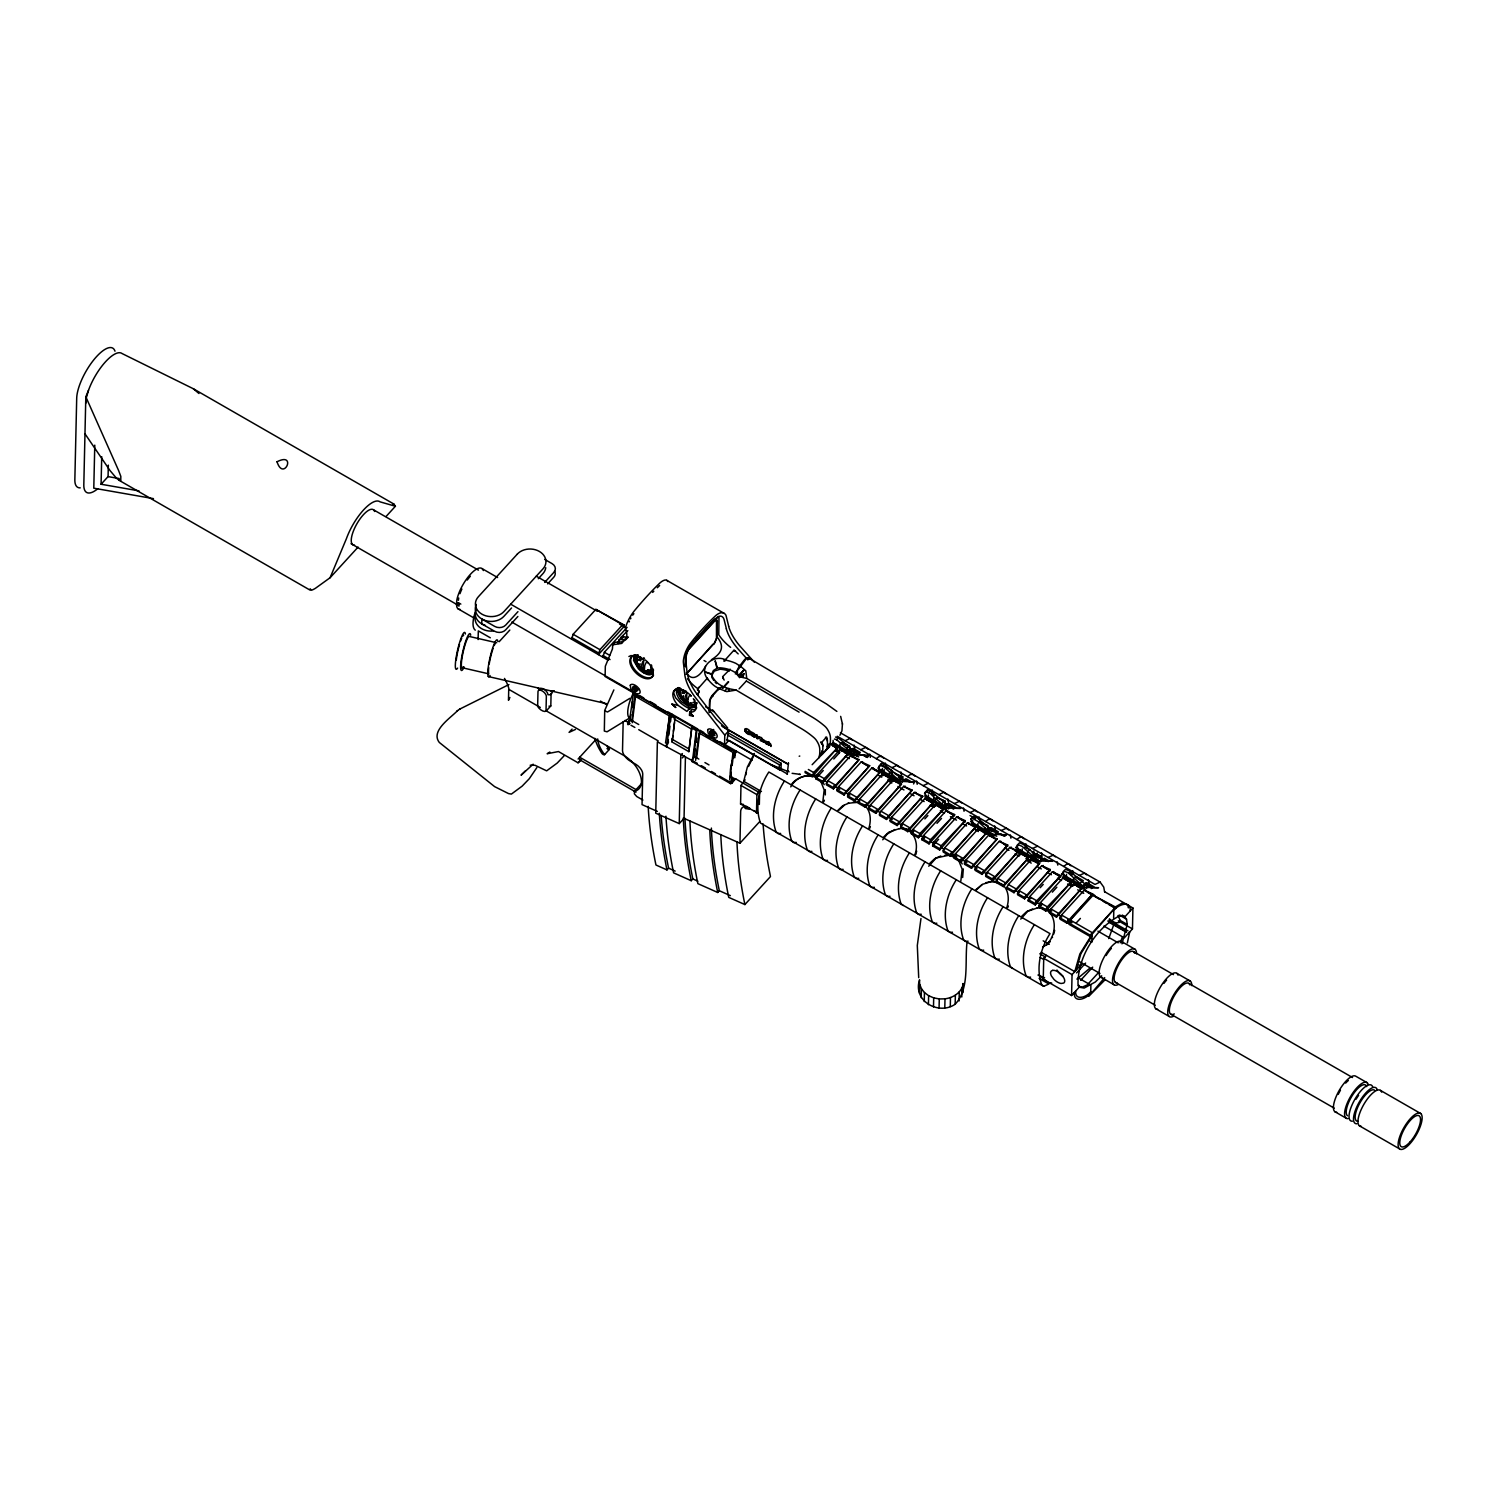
<?xml version="1.0" encoding="UTF-8"?>
<svg xmlns="http://www.w3.org/2000/svg" width="1497" height="1497" viewBox="0 0 1497 1497"><rect width="100%" height="100%" fill="white"/><g stroke="black" fill="none" stroke-linecap="round" stroke-linejoin="round"><path stroke-width="1.5" d="M680.648 692.288L678.553 690.622L680.48 692.288M680.892 696.91L680.985 697.059A11.246 5.501 45.1 0 0 687.516 703.702L687.684 703.534A11.246 5.501 45.1 0 1 681.154 696.891L680.611 696.891A10.797 5.277 45.1 0 1 679.937 693.916L680.125 693.71A9.543 4.659 45.1 0 0 682.22 696.741L681.865 697.041A9.824 4.79 45.1 0 0 687.553 702.842L687.722 702.673A9.824 4.79 45.1 0 1 682.033 696.872L682.033 696.872M653.459 669.402L651.251 667.83L651.775 666.371A6.849 3.799 47.7 0 0 651.401 664.949M696.666 707.95L694.29 709.803L689.425 708.605A14.147 4.865 37.7 0 1 680.405 702.804L675.596 697.77L673.725 692.924A14.39 7.99 44.3 0 1 680.218 688.115M386.076 516.465L395.414 506.248L393.861 504.04L193.338 388.752L122.118 353.573A33.327 11.602 -60.1 0 0 88.491 390.361L85.816 396.78L83.813 484.785A33.327 11.602 -60.1 0 0 97.754 488.771M94.779 445.152L93.787 488.19L153.461 498.632M139.015 490.885L101.085 484.242L101.721 456.66M101.085 484.242L108.065 476.607L108.327 465.118M478.104 639.556L478.31 630.892L490.324 637.797M546.012 711.206L546.349 696.479A5.146 2.601 42.4 0 0 542.232 690.922A5.146 2.601 42.4 0 0 537.984 691.67L537.648 706.397A6.194 3.125 42.4 0 0 546.012 711.206L550.802 705.948L551.102 693.336M571.629 639.2L573.126 634.279L595.862 609.391L624.024 624.923L623.987 626.607L598.407 654.601L599.904 649.679L622.64 624.792L624.024 624.923M602.861 657.164L604.358 652.243L627.112 627.355M629.376 718.148L607.052 731.808L604.32 731.06L604.713 710.401L613.864 689.911M623.164 721.779L622.509 750.745A9.918 4.996 42.4 0 0 630.424 761.225L636.019 764.424A9.057 4.566 42.4 0 1 642.737 773.912L642.045 804.619L657.351 811.411M629.208 723.912L629.283 720.544M635.645 691.464L638.564 689.069L635.645 691.464L634.522 690.379L636.431 688.283M634.503 690.809C640.155 684.129 628.085 689.668 634.391 686.131L635.907 687.815M631.378 761.225L631.902 761.73A21.22 10.704 42.4 0 1 637.123 768.26L638.601 770.936A32.504 16.392 42.4 0 1 634.447 791.389L634.391 793.897L636.749 796.535L642.887 800.053M697.228 763.302L657.37 741.838L655.742 813.17L679.245 823.612L680.798 755.311M685.158 666.221L685.439 655.05M685.607 666.801L685.851 655.742A5.052 1.759 -60.1 0 1 686 654.807M679.245 823.612L684.054 818.372L685.439 756.715M707.22 678.553C698.145 666.09 714.518 653.347 726.55 660.327A37.013 29.491 2.8 0 1 730.761 661.412L732.108 661.861A35.236 28.069 2.8 0 1 736 663.433L739.518 665.697L735.326 673.968M709.185 712.441L709.559 700.727A5.483 1.909 -60.1 0 1 712.703 694.851L718.597 688.395L715.079 686.318A35.236 28.069 2.8 0 1 712.048 683.83L711.112 682.913A37.013 29.491 2.8 0 1 708.568 680.031L707.239 678.197L707.782 679.638M709.597 712.535L709.84 701.962A5.483 1.909 -60.1 0 1 713.115 695.095L719.009 688.639L726.793 691.633L736.112 690.08L802.355 729.207A47.605 24.008 42.4 0 1 813.189 736.992L813.75 737.478A8.159 4.117 42.4 0 1 816.202 740.098L816.595 740.659A17.777 8.982 42.4 0 1 819.738 748.743A70.097 35.367 42.4 0 1 819.589 754.825L818.822 757.894M712.853 735.85L714.78 733.324L712.853 735.85L711.73 734.746L713.639 732.669L710.308 730.892L709.69 732.613L711.73 734.746M711.711 735.195L713.657 732.651M719.009 688.826L723.051 686.674L728.421 688.526L728.758 690.641L728.085 688.564L736.112 690.08M730.424 669.982A28.256 22.324 1.3 0 0 728.309 669.29L728.272 669.271A29.846 23.578 1.3 0 0 723.8 668.242L723.687 668.223A32.822 25.936 1.3 0 0 720.02 667.793L716.895 668.092L715.154 660.795L717.419 667.98L713.395 670.525L711.599 674.361L704.993 671.928L711.562 673.912L712.179 676.363A31.343 24.775 1.3 0 0 716.52 682.127A28.256 22.324 1.3 0 0 718.878 684.166L722.639 686.449L722.602 687.89L728.253 681.696M723.051 686.674L723.014 688.115L728.665 681.94M723.949 661.281L733.886 650.259M626.176 639.406L621.461 641.895L615.005 642.288L612.741 644.777L612.423 648.987L605.331 666.221L605.106 676.513L724.548 745.188L724.773 735.139L728.571 730.985L716.502 719.346L696.928 694.084M726.962 740.603L728.571 730.985M729.095 689.892L729.133 688.452M748.949 659.167A5.483 1.909 -60.1 0 0 745.824 659.298L735.757 672.771L739.612 677.692M753.833 810.607L757.819 812.89L740.566 804.057L740.978 785.457L745.094 779.825M684.054 818.372L739.948 843.223L740.659 811.692A18.058 9.113 42.4 0 1 742.699 807.313L743.391 806.902A18.058 9.113 42.4 0 1 745.038 806.359M745.469 731.659L745.543 728.721M745.936 732.276L746.03 728.627L746.909 731.958L748.631 732.856L746.966 731.902M749.323 732.501L748.687 730.948A2.002 1.01 42.4 0 1 749.866 731.621L750.24 732.295M750.315 733.436L749.005 734.11L745.88 732.239M754.6 734.353C746.797 730.761 759.204 737.085 752.261 735.121L754.525 737.048L751.382 735.233L751.475 731.996L754.619 733.792M756.49 813.227L756.921 794.626L759.653 790.491L759.335 804.432M759.016 736.973C762.665 737.516 762.216 738.021 761.094 740.828L759.073 736.917M770.843 744.159L770.974 746.498L769.608 743.71L768.129 744.87L768.26 741.651L769.963 743.41M768.953 745.338L769.327 743.71M769.009 743.354L769.084 742.119M729.095 733.362L781.191 763.302L781.078 768.186L779.581 769.832L727.149 739.705M787.216 774.323L788.489 763.002M812.197 776.7L813.676 772.527L837.815 747.396L812.197 776.7L805.105 772.639L805.143 771.329L812.216 775.39M815.734 778.739L817.212 774.567L839.948 749.679L848.425 753.496L822.807 782.8L815.734 778.739L823.256 770.506M822.807 782.8L824.286 778.646L848.425 753.496M826.381 783.53L826.363 784.84L833.436 788.919L859.053 759.615L850.577 755.779L827.841 780.667L826.381 783.53L833.473 787.609L833.436 788.919M836.131 751.326L836.299 744.346M837.01 789.649L836.973 790.959L844.065 795.019L869.682 765.716L861.205 761.898L838.451 786.786L837.01 789.649L844.083 793.709L844.065 795.019M839.723 751.045L839.892 744.065M841.314 750.745L841.351 749.436M846.872 752.785L846.965 748.126L849.66 746.329L849.51 753.29M847.62 795.749L847.601 797.059L854.675 801.12L880.292 771.816L871.815 767.998L849.08 792.886L847.62 795.749L854.712 799.828L854.675 801.12M850.408 754.825L850.502 750.165L853.196 748.35L860.288 752.43L857.594 754.245L850.502 750.165M851.943 756.846L851.961 755.536M854.038 752.205L853.964 756.135L832.706 743.915M858.249 801.849L858.211 803.159L865.303 807.239L890.921 777.935L882.444 774.099L859.708 798.986L858.249 801.849L865.322 805.929L865.303 807.239M862.59 761.636L862.571 762.946L867.867 765.996M868.878 807.968L868.84 809.278L875.913 813.339L901.531 784.035L893.073 780.218L870.318 805.105L868.878 807.968L875.951 812.029L875.913 813.339M873.219 767.755L873.181 769.065L878.496 772.115M879.488 814.069L879.469 815.378L886.542 819.439L912.16 790.135L903.683 786.318L880.947 811.206L879.488 814.069L886.58 818.129L886.542 819.439M882.22 775.465L882.369 768.485M883.81 775.165L883.829 773.855M884.053 773.425L884.147 769.514M889.349 777.205L889.461 772.564M890.116 820.169L890.079 821.479L897.171 825.558L922.788 796.254L914.311 792.418L891.557 817.306L890.116 820.169L897.19 824.248L897.171 825.558M891.931 780.049L892.156 770.749L885.064 766.67M892.83 781.565L892.942 776.924M894.42 781.266L894.457 779.956M899.978 783.305L900.071 778.665L902.766 776.849L902.672 781.509M900.726 826.288L900.707 827.579L907.781 831.658L933.398 802.355L924.921 798.537L902.186 823.425L900.726 826.288L907.818 830.348L907.781 831.658M905.049 787.385L905.086 786.075M911.317 833.698L912.814 829.525L935.55 804.638L944.027 808.455L918.41 837.759L911.317 833.698L914.33 830.405M915.677 793.485L915.696 792.175M918.41 837.759L919.888 833.586L944.027 808.455M921.946 839.798L923.424 835.625L946.179 810.738L954.637 814.574L929.038 843.878L921.946 839.798L924.959 836.505M919.551 993.353L919.57 979.805C912.515 1000.782 938.488 1015.696 955.161 1004.244C969.607 988.881 964.779 962.964 966.95 942.942M921.216 997.694L921.422 988.675L919.757 984.334M926.325 798.275L926.287 799.585L933.38 803.664M928.308 798.874L928.402 794.944M924.248 1001.568L924.454 992.548L921.422 988.675M929.038 843.878L930.516 839.705L954.637 814.574M928.421 1004.712L928.627 995.692L924.454 992.548M932.575 845.899L934.053 841.744L956.789 816.857L965.266 820.674L939.648 849.978L932.575 845.899L938.582 839.312M933.623 801.924L933.716 798.013M935.326 805.985L935.475 799.024M936.916 805.704L936.935 804.394M933.492 1006.882L933.698 997.863L928.627 995.692M939.648 849.978L941.126 845.805L965.266 820.674M942.399 810.064L942.511 805.423M939.068 1007.968L939.274 998.948L933.698 997.863M943.222 850.708L943.185 852.018L950.277 856.078L975.894 826.774L967.418 822.957L944.663 847.845L943.222 850.708L950.296 854.768L950.277 856.078M945.094 808.249L945.262 801.269L936.841 797.527L945.262 801.269M945.992 809.783L946.104 805.124L948.799 803.309L955.872 807.388L953.177 809.203M947.526 811.804L947.564 810.495M944.794 1007.855L945 998.836C953.308 997.807 961.897 992.361 963.282 983.566M950.277 1006.583L950.483 997.582M953.851 856.808L953.814 858.118L960.887 862.197L986.504 832.893L978.046 829.057L955.292 853.945L953.851 856.808L960.924 860.887L960.887 862.197M958.155 817.905L958.192 816.595M955.161 1004.244L955.367 995.224M959.072 1000.969L959.278 991.95M964.461 862.927L964.442 864.218L971.516 868.297L997.133 838.994L988.656 835.176L965.921 860.064L964.461 862.927L971.553 866.988L971.516 868.297M961.785 997.002L961.972 987.983M963.001 983.548L963.076 992.586M968.784 824.024L968.802 822.714M972.657 820.393L972.563 824.323L993.802 836.524M975.09 869.027L975.052 870.337L982.144 874.398L1007.762 845.094L999.285 841.277L976.531 866.164L975.09 869.027L982.163 873.088L982.144 874.398M977.803 830.423L977.971 823.444M979.394 830.124L979.431 828.814M984.951 832.164L985.045 827.523M985.7 875.127L985.681 876.437L992.754 880.517L1018.372 851.213L1009.895 847.377L987.159 872.264L985.7 875.127L992.792 879.207L992.754 880.517M987.59 832.669L987.739 825.708L979.319 821.965L987.739 825.708M988.488 834.203L988.581 829.544L991.276 827.747L998.368 831.808L995.673 833.623M990.022 836.224L990.06 834.914M996.328 881.246L996.291 882.538L1003.383 886.617L1029 857.313L1020.524 853.496L997.788 878.383L996.328 881.246L1003.402 885.307L1003.383 886.617M1000.651 842.343L1000.67 841.033M1006.957 887.347L1006.92 888.657L1013.993 892.717L1039.61 863.413L1031.152 859.596L1008.398 884.484L1006.957 887.347L1014.03 891.407L1013.993 892.717M1011.261 848.443L1011.298 847.134M1017.567 893.447L1017.548 894.757L1024.622 898.836L1050.239 869.532L1041.762 865.696L1019.027 890.584L1017.567 893.447L1024.659 897.526L1024.622 898.836M1020.299 854.843L1020.393 850.202M1021.89 854.544L1021.908 853.234M1022.133 852.822L1022.226 848.893M1027.429 856.583L1027.541 851.943M1028.158 900.857L1029.637 896.703L1052.391 871.815L1060.868 875.633L1035.25 904.937L1028.158 900.857L1031.171 897.564M1030.909 860.943L1031.021 856.303M1032.537 859.353L1032.5 860.663L1025.894 858.623M1033.697 854.937L1033.791 851.007M1035.25 904.937L1036.729 900.764L1060.868 875.633M1038.787 906.976L1040.265 902.803L1063.02 877.916L1071.478 881.733L1045.86 911.037L1038.787 906.976L1041.8 903.683M1040.752 860.887L1040.845 856.228L1032.443 852.485L1040.845 856.228M1043.166 865.453L1043.128 866.763L1050.202 870.824M1046.44 955.348L1043.727 958.323L1043.259 979.244L1071.571 995.524L1079.73 986.617L1077.971 985.587M1045.86 911.037L1047.339 906.864L1071.478 881.733M1049.434 911.767L1049.416 913.076L1056.489 917.156L1082.106 887.852L1073.63 884.016L1050.894 908.904L1049.434 911.767L1056.526 915.846L1056.489 917.156M1053.776 871.553L1053.757 872.863L1060.83 876.943M1060.063 917.886L1060.026 919.177L1067.118 923.256L1092.735 893.952L1084.258 890.135L1061.504 915.023L1060.063 917.886L1067.136 921.946L1067.118 923.256M1064.404 877.672L1064.367 878.982L1071.459 883.043M1066.388 878.252L1066.482 874.342M1068.914 922.975L1068.877 924.267L1090.115 936.486L1115.733 907.182L1093.109 895.225L1070.355 920.112L1068.914 922.975L1090.153 935.176L1090.115 936.486M1069.868 883.342L1069.962 878.702M1073.405 885.382L1073.555 878.402M1071.571 995.524L1072.058 974.603L1080.216 965.677L1078.439 964.667M1074.996 885.083L1075.033 883.773M1084.071 889.162L1084.184 884.502L1086.878 882.706L1093.951 886.767L1091.257 888.582M1085.624 891.183L1085.643 889.873M1094.494 894.963L1094.475 896.273L1099.771 899.323M1113.618 918.428L1113.787 910.588C1117.585 904.806 1131.171 899.603 1130.216 910.981M1103.85 926.082L1124.303 937.852L1132.462 928.926L1132.93 908.005L1104.599 891.707M678.759 689.705L680.611 690.697M680.63 690.379L679.114 690.229L679.75 689.125M739.481 666.333L739.518 665.51C741.539 664.949 746.404 654.507 748.537 658.923L747.733 659.84M739.874 666.857L739.93 665.753L745.805 670.824L746.76 678.44L813.002 717.568A47.605 24.008 42.4 0 1 823.818 725.353L824.398 725.839A8.159 4.117 42.4 0 1 826.849 728.44L827.242 729.002A17.777 8.982 42.4 0 1 830.386 737.085A70.097 35.367 42.4 0 1 830.217 743.167L829.469 746.236L821.89 754.544L822.471 752.617A70.097 35.367 42.4 0 0 822.751 745.431A17.777 8.982 42.4 0 0 822.003 742.025L826.625 736.973A17.777 8.982 42.4 0 1 827.373 740.379A70.097 35.367 42.4 0 1 827.055 747.602L826.419 749.585M825.315 789.593L825.315 794.926M963.301 868.915L962.665 877.523M692.101 709.522L689.761 712.085L693.223 716.315L689.406 715.323L689.761 712.085A14.409 7.972 44.2 0 0 693.336 698.706M683.362 695.637L683.306 697.134M687.516 703.702L687.722 702.673M680.854 690.94L680.068 689.668A10.535 5.408 42.8 0 0 679.75 690.229L680.068 690.51M641.465 657.988L639.949 656.865L641.465 657.782M637.217 664.818L637.123 664.668A11.246 6.25 47.7 0 0 643.542 671.666L643.71 671.517A11.246 6.25 47.7 0 1 637.385 664.668L636.824 664.649A10.797 5.988 47.7 0 1 636.375 661.487L636.581 661.337A9.543 5.296 47.7 0 0 638.527 664.443L638.527 664.443M686.393 673.818L714.967 642.55L716.464 638.246L716.502 619.908L714.05 621.049L687.984 649.604M1076.137 970.15L1080.89 953.701L1092.005 935.719M1129.73 931.901L1127.335 942.979M635.813 657.801C637.572 660.027 635.458 654.507 637.872 657.67M635.869 658.044L636.712 657.557M511.787 622.078L633.643 692.119L629.021 724.099L629.807 723.332L624.867 720.487M629.526 719.945L630.873 714.668M631.697 707.913L632.539 701.139M639.649 697.602L635.645 695.3L634.84 696.068L631.753 721.236L632.557 720.469M632.277 722.733L635.645 695.3M665.51 743.055L669.664 714.855L667.419 733.156M666.726 746.984L670.544 715.791L672.134 714.256M667.793 743.99L668.336 739.537M668.878 735.083L669.964 726.176M670.525 721.704L671.348 715.023L632.838 692.886M692.662 759.522L696.217 730.536L691.745 727.972L688.845 751.662L672.116 742.025L675.016 718.354L670.544 715.791M672.116 742.025L672.902 735.57M673.425 731.266L674.492 722.658M688.845 751.662L691.745 727.972M693.448 758.754L697.003 729.769L735.495 751.906L734.784 757.763M694.514 755.76L695.338 749.061M696.161 742.381L696.704 737.927M695.637 760.382L699.005 732.95L733.025 752.504L729.675 779.937M696.704 757.332L699.791 732.183M731.303 772.34L729.937 777.673M732.145 765.472L732.707 760.888M733.268 756.322L733.829 751.737M719.514 776.12L731.659 783.099L732.332 777.654M731.659 783.099L732.969 778.197L732.183 778.964M637.123 660.065L637.235 660.533A9.431 5.239 47.7 0 0 637.31 661.169L635.439 660.589A11.677 6.475 47.7 0 1 635.327 659.803L635.346 659.447A13.155 7.298 47.7 0 1 635.72 654.881M85.666 403.423L86.19 399.418M458.4 600.297L458.7 597.995M678.553 691.932L679.638 692.531M678.721 691.764L679.788 692.437M643.542 671.666L643.822 670.581A9.824 5.445 47.7 0 1 638.321 664.612A9.543 5.296 47.7 0 1 636.412 661.506L636.412 661.506M643.71 671.517L643.822 670.581M690.435 702.86L691.67 704.32A14.39 7.017 45.1 0 0 692.737 704.488M636.188 657.426L635.944 658.979L637.048 658.212M1121.964 943.84L1127.222 924.454L1126.511 919.177L1124.135 916.108L1120.28 915.472C1095.898 927.616 1077.615 957.088 1078.008 984.371L1080.366 987.421L1084.221 988.057L1095.261 982.032L1101.698 975.782M636.917 659.391L637.348 658.437L636.393 658.923M711.562 675.802L714.294 671.086L720.001 669.234A32.822 25.936 1.3 0 1 723.669 669.664L723.743 669.683A29.846 23.578 1.3 0 1 728.234 670.712L728.291 670.731A28.256 22.324 1.3 0 1 729.32 671.049M916.669 851.082L915.752 854.693M1054.674 930.404L1053.738 934.034M713.901 644.122L716.445 638.676M758.062 737.366L756.808 737.871M754.769 735.57L756.378 734.784M920.973 918.522L917.305 945.486L918.709 977.672M767.007 744.215L767.1 743.485M683.399 692.812C680.517 692.344 683.268 693.654 683.418 691.577M763.9 740.659L762.834 739.93M687.946 698.762L687.853 702.692A7.972 2.9 -58.4 0 0 689.481 703.122M1118.147 915.49L1120.13 920.374L1119.12 922.451L1116.481 922.882A8.87 4.472 42.4 0 1 1109.408 918.802M679.02 692.101L679.488 693.092L679.189 692.194M745.712 775.109L746.404 772.396M767.119 743.448L765.959 742.886M689.743 712.179L693.223 716.315M86.433 397.416L88.491 390.361M687.834 701.401L686.749 701.288M310.16 588.789L311.32 590.248A18.881 3.331 -41.6 0 0 315.455 588.284L330.089 577.73L358.082 547.097M1113.824 924.472L1108.753 938.582M1122.525 936.823L1120.186 942.829M636.319 659.634L637.31 661.169M635.776 659.672L636.805 660.551M637.198 659.185L635.402 659.316L635.57 660.458A11.677 6.475 47.7 0 1 635.477 659.69M1042.586 947.058C1058.809 939.648 1059.109 906.303 1037.047 908.043M764.555 742.306L762.591 740.659M696.966 702.935L694.851 705.068L688.152 704.619A13.155 6.418 45.1 0 1 678.403 688.152M822.826 801.849L824.173 789.911L820.599 780.835M823.762 801.812L824.379 800.24M868.821 828.29C871.516 820.15 870.917 809.297 862.983 804.245M869.757 828.253L870.375 826.7M914.817 854.731C919.588 843.485 913.432 826.756 899.061 828.72M960.812 881.172L962.159 869.233L958.585 860.157M1006.807 907.612C1009.502 899.491 1008.903 888.638 1000.988 883.567M1007.743 907.594L1008.36 906.022M617.718 642.587L621.33 637.011L628.253 637.048M712.441 696.704L713.115 695.862M330.089 577.73L346.425 538.658A33.327 11.602 -60.1 0 1 380.051 501.851L395.414 506.248M924.491 793.26L926.475 791.913L929.993 793.391L944.832 806.677M635.196 655.349A13.155 7.298 47.7 0 0 644.122 672.658L650.54 673.351L653.515 670.338M748.481 766.501L753.103 757.052M877.897 768.148L880.479 765.472L883.997 766.951L898.836 780.236M1061.878 873.93L1064.461 871.254L1067.997 872.732L1082.93 886.056M652.299 671.573L650.746 670.45L651.925 670.375M686.3 652.336L686.898 651.176M509.897 697.471L508.475 700.315L508.755 688.115A39.147 19.76 42.4 0 0 504.489 678.422M619.14 641.184L618.467 642.4A69.779 12.051 -53.5 0 0 617.98 643.373M833.473 787.609L859.053 759.615M844.083 793.709L869.682 765.716M854.712 799.828L880.292 771.816M865.322 805.929L890.921 777.935M875.951 812.029L901.531 784.035M886.58 818.129L912.16 790.135M897.19 824.248L922.788 796.254M907.818 830.348L933.398 802.355M950.296 854.768L975.894 826.774M960.924 860.887L986.504 832.893M971.553 866.988L997.133 838.994M982.163 873.088L1007.762 845.094M992.792 879.207L1018.372 851.213M1003.402 885.307L1029 857.313M1014.03 891.407L1039.61 863.413M1024.659 897.526L1050.239 869.532M1056.526 915.846L1082.106 887.852M1067.136 921.946L1092.735 893.952M1090.153 935.176L1115.733 907.182M852.841 753.796L836.804 739.836L837.871 737.815L835.532 737.048M866.314 757.332L868.354 755.349L867.549 757.501M880.479 765.472L881.527 763.489L883.866 764.256L901.942 778.983L909.764 781.846L914.555 781.883L913.544 783.96M882.8 766.277L883.866 764.256M926.475 791.913L927.522 789.929L931.396 791.576L947.938 805.423L955.76 808.286L960.606 808.38L942.287 808.006M928.795 792.718L929.862 790.715M633.643 692.119L630.405 699.735A31.568 10.984 -60.1 0 0 628.235 716.427L630.312 719.178M725.072 690.828L726.756 688.433M618.392 643.411L618.935 642.419M764.574 742.287L762.703 741.109M536.824 767.624L529.283 778.721L522.135 786.15L511.394 794.084L508.568 793.597L494.628 786.636L439.295 742.437C430.369 730.91 450.541 718.036 457.595 710.588M754.338 753.478L747.377 767.007L743.728 781.322L761.43 791.501M748.144 657.707L747.433 658.886L748.537 658.923M755.873 735.551L756.864 737.796M698.594 688.077L707.258 678.235M736.692 673.313L737.497 672.059L735.757 672.771M790.753 786.879C794.626 779.319 803.44 774.735 811.861 775.652M882.743 839.78L887.16 834.11L894.794 829.525M928.739 866.22L935.737 858.399M1020.729 919.102L1027.728 911.299L1037.346 907.912M697.639 689.144L699.249 686.955M737.497 672.059L736.674 673.294L739.462 675.39L743.672 670.488L739.293 675.446M839.911 735.252L841.95 730.798L842.455 723.575M627.056 638.489L627.786 637.441M791.801 783.998C797.471 776.606 808.53 773.575 816.988 777.804L813.507 775.708M837.796 810.438L842.68 805.816L848.799 803.084M838.657 810.382L844.289 805.255M883.791 836.879L888.694 832.257L899.36 828.571M929.787 863.339L934.689 858.698L940.79 855.985M975.782 889.779L982.275 884.577M976.643 889.723L981.733 884.839M1021.777 916.22L1026.68 911.579L1032.649 908.978M784.465 780.985C774.978 795.431 770.113 815.416 776.12 832.014L778.178 833.661L780.648 833.417M800.09 789.967C790.603 804.413 785.738 824.398 791.745 840.996L793.803 842.643L796.254 842.399M815.697 798.93C806.228 813.395 801.363 833.361 807.351 849.978L809.428 851.625L811.879 851.381M831.322 807.912C821.834 822.377 816.969 842.343 822.976 858.96L825.053 860.607L827.504 860.363M846.946 816.894C837.459 831.359 832.594 851.325 838.601 867.942L840.659 869.589L843.129 869.345M862.571 825.876C853.084 840.341 848.219 860.307 854.226 876.924L856.284 878.552L858.735 878.327M878.178 834.858C868.709 849.323 863.844 869.289 869.832 885.906L871.909 887.534L874.36 887.309M893.803 843.84C884.315 858.305 879.45 878.271 885.457 894.888L887.534 896.516L889.985 896.291M909.428 852.822C899.94 867.287 895.075 887.253 901.082 903.87L903.14 905.498M925.052 861.804C915.565 876.25 910.7 896.235 916.707 912.833L918.765 914.48L921.216 914.237M940.659 870.786C931.19 885.232 926.325 905.217 932.313 921.815L934.39 923.462L936.841 923.219M956.284 879.768C946.796 894.214 941.931 914.199 947.938 930.797L950.015 932.444L952.466 932.201M971.909 888.731C962.421 903.196 957.556 923.162 963.563 939.779L965.621 941.426L968.091 941.183M987.533 897.713C978.046 912.178 973.181 932.144 979.188 948.761L981.246 950.408L983.697 950.165M1003.14 906.695C993.671 921.16 988.806 941.126 994.794 957.743L996.871 959.39L999.322 959.147M1018.765 915.677C1009.277 930.142 1004.412 950.108 1010.419 966.725L1012.496 968.353M1034.39 924.659C1024.902 939.124 1020.037 959.09 1026.044 975.707L1028.102 977.335L1030.572 977.111M636.824 656.996L636.393 655.948L638.396 657.108M688.882 647.34L688.358 649.174M564.219 755.686L557.221 763.058L546.648 770.843L535.009 765.266L530.181 765.229M682.482 691.296L683.343 693.111M682.913 690.865L683.399 692.119M680.237 691.371L679.282 690.809M765.809 741.969L765.865 741.913A2.264 1.141 42.4 0 0 765.884 742.755L766.108 743.204M677.973 687.928L676.419 691.184A13.454 7.111 43.2 0 0 681.528 701.681L689.799 707.295L696.517 707.258M636.955 656.884L637.816 655.106M1080.385 918.41L1076.437 922.713M460.178 609.429A23.428 8.159 -60.1 0 1 456.791 606.846L456.529 604.657L458.344 602.673L460.833 604.096M511.562 607.969L503.89 616.352A15.793 12.481 1.3 0 1 483.625 619.908A15.793 12.481 1.3 0 1 476.289 604.451M538.284 578.721L542.868 573.688A15.793 12.481 1.3 0 0 545.75 567.681M517.962 611.655L505.705 625.072A7.897 6.231 1.3 0 1 494.702 626.401L481.866 619.028L481.753 623.875L494.59 631.247A7.897 6.231 1.3 0 0 505.593 629.9L517.868 616.483M544.683 582.408L553.89 572.341A7.897 6.231 1.3 0 0 552.075 563.639L544.74 559.41M547.64 583.886L553.778 577.187A7.897 6.231 1.3 0 0 554.545 570.993M499.137 641.726L509.822 630.05M627.842 630.611L621.33 637.011M572.079 729.095L569.066 732.389L575.447 729.451M632.988 688.302L634.896 686.206M632.483 688.227L633.025 689.294L634.934 687.217M633.025 689.294L635.458 687.273M635.664 691.015L637.572 688.938M578.104 758.998L596.124 739.275M549.829 752.037L547.154 753.74L558.493 751.55L578.029 762.778L581.042 759.484M594.889 738.358A44.611 22.511 42.4 0 0 601.794 753.216A2.077 1.048 42.4 0 0 604.582 754.638L609.373 749.379A28.331 14.296 42.4 0 1 607.09 746.105M687.086 673.388L712.928 644.215M705.405 666.315C701.139 674.979 692.213 682.969 686.375 672.602M711.412 659.747C723.032 652.449 724.23 645.731 716.969 636.805L717.325 621.33A5.052 1.759 -60.1 0 0 714.518 621.274L688.807 649.436A5.052 1.759 -60.1 0 0 686.281 653.74M689.425 708.605L686.917 711.356L678.066 705.368A14.409 7.972 44.2 0 1 674.754 690.08A14.409 7.972 44.2 0 1 691.015 695.824M634.447 791.389L642.026 783.099M739.088 688.863L746.329 681.023M682.295 757.931L684.428 755.611M710.214 731.827L712.123 729.731M711.805 731.546L713.713 729.451M710.233 733.68L712.142 731.603L713.115 732.201M710.757 733.755L712.666 731.659M724.548 745.188L728.421 740.94M748.051 731.771L749.51 732.875M749.249 732.8L749.567 732.033M751.344 735.214L754.582 736.973M760.195 740.304L761.15 740.753M763.751 742.269A2.47 1.254 42.4 0 1 762.871 741.764L762.665 741.595A2.04 1.029 42.4 0 1 761.786 739.967A2.04 1.029 42.4 0 1 762.722 739.368L763.114 739.574M764.761 741.894L764.817 741.838A2.04 1.029 42.4 0 1 765.865 741.277L766.726 741.558M766.034 743.672L766.09 743.597A2.47 1.254 42.4 0 0 766.894 744.159L767.063 744.14M732.463 782.332L735.663 778.833L758.305 791.969M648.182 806.34A647.583 326.72 42.4 0 0 655.948 865.004L666.97 869.907L668.579 868.166A647.583 326.72 42.4 0 1 661.187 815.547M779.581 769.832A9.525 3.312 -60.1 0 1 779.675 764.948L781.191 763.302M788.489 763.227L787.684 764.106L723.163 726.999M665.94 816.202A647.583 326.72 42.4 0 0 673.594 872.845L691.24 880.704L692.83 878.945A647.583 326.72 42.4 0 1 684.971 818.279M820.113 754.245L822.602 751.513A2.994 1.516 42.4 0 1 821.778 750.839M827.223 746.46L829.694 743.766M739.948 843.223L759.634 821.685M833.792 758.979L839.817 752.392M689.911 820.974A647.583 326.72 42.4 0 0 697.864 883.642L717.718 892.474L719.308 890.715A647.583 326.72 42.4 0 1 711.374 828.066M720.806 834.708A647.583 326.72 42.4 0 0 728.74 897.377L744.888 904.562L770.468 876.568L768.373 865.753A647.583 326.72 42.4 0 1 763.077 823.949M903.627 780.704L906.303 778.889L911.617 781.939M924.865 818.878L927.878 815.584M942.567 803.084L943.915 801.606M942.474 807.014L945.187 804.039M936.991 823.331L941.519 818.391M1034.614 856.022L1037.327 853.047M1039.517 856.565L1038.151 858.043L1032.836 854.993M1041.706 860.083L1044.382 858.268L1049.696 861.318M1040.209 887.684L1043.222 884.39M1052.335 892.156L1056.845 887.216M1080.647 882.482L1083.341 880.666L1076.249 876.587M1132.93 908.005L1124.771 916.931L1122.376 915.079M1079.318 966.987L1082.331 963.694M1076.586 972.938L1085.606 963.058M1080.647 980.31L1092.698 967.137M1087.739 984.39L1098.274 972.844M1104.692 977.635L1088.768 996.347L1105.329 979.506M525.634 770.656L521.05 775.203L533.157 764.2M695.731 704.881L696.779 703.833L693.485 705.742L688.152 704.619M680.068 689.668L681.491 690.136L679.75 688.321M679.975 693.934L680.143 693.766A10.797 5.277 45.1 0 0 680.779 696.723L681.154 696.891M680.686 693.972L678.777 693.167A11.714 6.007 42.8 0 1 678.571 692.25L678.721 691.801A13.155 6.418 45.1 0 1 678.927 687.647M684.447 693.261L683.923 693.523A6.849 3.331 45.1 0 1 685.757 691.764M730.162 669.178L722.639 676.663L724.155 680.087M679.75 690.229L679.9 690.08A10.535 5.408 42.8 0 1 680.237 689.518M681.004 690.398L681.94 689.874M739.013 675.016L743.672 670.488M636.712 656.416L638.059 657.426L637.198 655.199L638.601 656.977L638.302 655.742M696.217 730.536L697.789 729.002L668.074 711.936M680.817 755.087L682.389 753.552M735.495 751.906L736.281 751.138L733.062 758.754A31.568 10.984 -60.1 0 0 730.892 775.446L732.613 778.084L735.663 778.833M1089.311 968.653L1076.904 979.094M636.206 656.154L637.61 654.975M635.907 656.771L637.161 657.426M636.843 656.285L637.834 656.715L637.067 655.33M644.122 672.658L645.301 671.592A14.39 7.99 47.7 0 0 646.498 672.041M645.319 673.107L644.627 672.19M646.479 673.425L651.869 672.527L650.54 673.351M679.601 688.47L681.397 690.229M1090.752 991.613C1087.196 996.965 1074.734 1001.493 1075.651 991.07M845.057 740.734L850.202 738.414L852.261 740.042M860.681 749.716L865.827 747.377L867.886 749.024M876.306 758.698L878.982 756.603L881.434 756.359L883.511 758.006M891.931 767.68L897.059 765.341L899.136 766.988M907.538 776.662L910.232 774.567L912.683 774.323L914.742 775.97M923.162 785.644L928.308 783.305M938.787 794.626L943.915 792.287L945.992 793.934M954.412 803.59L959.54 801.269L961.617 802.897M970.019 812.572L975.165 810.251L977.223 811.879M985.644 821.554L988.319 819.458L990.789 819.233L992.848 820.861M1001.268 830.536L1006.396 828.215L1008.473 829.843M1016.893 839.518L1019.569 837.422L1022.021 837.179L1024.098 838.825M1032.5 848.5L1037.646 846.161M1048.125 857.482L1053.27 855.143L1055.329 856.789M1063.749 866.464L1066.425 864.368L1068.877 864.125L1070.954 865.771M1079.374 875.446L1084.502 873.107L1086.579 874.753M1114.292 907.538L1122.32 902.99L1127.335 904.712M677.991 705.424L671.928 704.077L675.69 707.445L671.928 704.077M459.635 709.148L508.924 684.578M457.015 711L460.178 708.773M1089.124 984.072L1082.443 987.047L1078.589 986.411M755.835 735.626L757.969 737.123M629.825 698.351L607.501 712.011L604.657 710.701M812.141 764.705L829.563 746.666L829.357 744.832M970.767 819.065L972.47 818.354M1046.684 945.019L1050.127 941.594L1049.098 941.875M682.089 689.724L681.116 689.107M718.597 688.583L722.639 686.449M730.63 647.378A26.534 12.163 40.9 0 1 718.766 634.822L718.99 617.026L714.574 619.215A170.864 59.468 -60.1 0 0 705.648 628.291L697.845 636.805A170.864 59.468 -60.1 0 0 697.097 637.666M936.13 857.987L949.847 854.993M982.126 884.428L992.268 881.265L997.657 881.508M628.89 656.528L631.21 655.499M653.384 674.08L649.211 674.885A13.454 7.092 43.2 0 1 638.283 668.598L633.549 660.402L634.298 655.443A63.061 1.778 -47.4 0 1 634.728 654.938A13.454 7.26 43.7 0 0 637.086 664.893M740.397 676.981L743.485 675.69L740.397 676.981L746.76 678.44M975.202 829.806L977.84 829.375A8.87 4.472 42.4 0 1 979.543 829.843M881.527 763.489L879.001 766.071L879.151 768.953L882.762 775.839M927.522 789.929L924.996 792.512L927.279 800.016M1051.699 983.005L1048.181 982.631L1041.126 977.054M1051.549 937.683L1052.559 937.403M789.069 771.834L787.834 770.712M799.772 756.06L799.173 756.21M740.566 804.057L741.894 803.739M890.809 771.067L892.156 770.749M933.305 795.487L934.633 795.169L931.097 793.129M1028.888 850.464L1030.235 850.128L1024.921 847.077M1071.384 874.884L1072.713 874.547L1069.176 872.526M1044.607 977.766L1037.964 975.034M847.658 803.402L857.856 802.111M985.644 882.743L991.051 881.602L999.435 883.005M749.379 809.203L745.263 808.492L743.354 804.319M1104.636 892.062L1103.738 887.122L1100.127 882.089L1094.981 884.428L837.253 736.243M1043.727 986.317L1041.669 984.689C1035.662 968.072 1040.527 948.106 1050.015 933.641L768.84 772.003C759.353 786.449 754.488 806.434 760.495 823.051L1043.727 986.317L1048.873 983.997L1039.105 978.383M392.607 503.853L393.861 504.04M758.305 738.713L756.79 738.433M799.304 774.436L800.39 774.379L792.119 773.331M691.67 704.32L691.202 702.842M639.893 658.25L639.612 659.241M939.274 998.948L945 998.836M746.404 728.627L744.795 729.769L746.255 732.782A3.873 1.946 42.4 0 0 751.007 733.455A3.873 1.946 42.4 0 0 746.348 728.683L745.693 728.683A3.873 1.946 42.4 0 0 745.618 732.033M891.37 780.517L892.867 780.536M1018.839 853.795L1020.318 853.814A8.87 4.472 42.4 0 1 1022.039 854.263M867.362 755.349L848.406 754.675M642.924 667.774L643.542 669.477L643.729 668.317M858.361 802.542L853.065 802.28M1034.259 860.887L1052.597 861.28L1047.75 861.168L1039.928 858.305L1023.387 844.458L1019.513 842.811L1016.987 845.412L1019.251 852.897M1080.254 887.328L1098.592 887.721L1093.746 887.609L1085.924 884.746L1069.382 870.898L1065.508 869.27L1062.982 871.853L1065.246 879.338M945.056 855.161L950.352 855.423L957.388 859.147M612.741 644.777L621.779 643.411L626.513 637.572A20.172 11.153 44.2 0 0 625.971 630.125L625.671 629.264A10.722 7.148 -79 0 1 625.372 628.328L625.39 628.272A9.038 3.144 -60.1 0 1 625.652 627.149A21.014 7.317 -60.1 0 1 627.056 623.164L627.318 622.527A18.619 6.475 -60.1 0 1 630.48 616.408L631.397 614.93A18.619 6.475 -60.1 0 1 634.335 610.851A190.475 66.298 -60.1 0 1 646.835 596.424A190.475 66.298 -60.1 0 1 659.298 583.549A18.619 6.475 -60.1 0 1 662.198 581.229L663.096 580.724A18.619 6.475 -60.1 0 1 666.128 580.069L666.371 580.162A21.014 7.317 -60.1 0 1 667.662 581.192A9.038 3.144 -60.1 0 1 667.83 581.547M912.347 832.538L905.498 828.59L912.646 832.369M618.935 639.649L625.035 639.425A28.873 14.577 42.4 0 0 626.495 638.976M694.44 702.991C694.14 704.694 696.03 704.114 695.375 702.748M108.065 476.607L119.217 478.553M649.006 671.068L647.827 669.926M894.401 781.116L914.611 781.939M986.411 834.016L1006.602 834.821L1001.755 834.727L993.933 831.864L977.391 818.017L973.518 816.37L970.992 818.971L972.358 825.296M496.705 642.756L469.59 636.524A16.149 2.489 -77.1 0 0 462.779 653.759A16.149 2.489 -77.1 0 0 463.34 666.783M461.825 667.643L488.939 673.875M488.303 676.55L606.772 703.74M755.835 734.709L756.921 735.027M712.871 735.401L714.948 735.645L713.47 732.669M834.484 739.031L836.804 739.836M972.47 818.354L978.102 821.535L990.939 833.174M639.518 659.84C637.497 660.065 639.911 661.431 639.893 658.792M771.049 764.611L787.628 771.367M636.562 659.41L636.955 660.42M813.694 775.727L816.632 776.906M951.68 855.049L954.618 856.228M887.927 779.282L891.014 780.573M932.369 805.087L935.457 806.378M1070.355 884.428L1073.443 885.719M640.005 663.639L640.042 665.136M680.854 693.822L678.908 692.138A11.695 6.007 42.8 0 0 678.927 693.017L678.59 692.25M731.453 670.394L735.364 672.527M668.579 868.166L675.184 871.104M692.83 878.945L697.808 881.153M719.308 890.715L730.33 895.636M856.396 755.835L858.735 756.921M647.976 670.076L648.519 671.648L647.976 670.076A6.849 3.799 47.7 0 0 651.251 668.092L651.251 666.839A6.849 3.799 47.7 0 0 650.896 665.417M994.289 835.101L996.721 836.243M757.37 738.62L754.825 735.514M776.325 767.474L781.471 769.888M84.973 433.793L110.029 470.582L116.766 478.535L120.77 480.705L120.827 476.402L118.6 470.526L85.816 396.78M1038.675 860.663L1036.373 859.428L1040.284 861.542M837.871 737.815C847.545 744.271 855.76 756.995 868.616 755.498M666.708 580.312L724.005 613.265M733.792 650.503L735.738 651.607L734.279 650.222M840.435 732.8L1100.127 882.089M704.02 660.533L706.041 661.711M842.586 742.25L849.66 746.329M867.362 756.49L862.497 754.787L866.033 756.827M902.766 776.849L894.364 773.107L901.437 777.186M970.037 815.528L975.352 818.578M1005.441 835.887L1000.576 834.166L1004.113 836.205M841.239 742.568L848.331 746.647M851.868 748.687L858.941 752.748M904.974 779.207L910.288 782.257M947.47 803.646L954.543 807.706M989.947 828.066L997.039 832.126M1043.053 858.604L1048.368 861.654M1074.921 876.924L1081.994 880.985M1085.55 883.024L1092.623 887.103M898.312 777.654L901.849 779.694M946.104 805.124L949.641 807.164M988.581 829.544L992.137 831.583M1084.184 884.502L1087.72 886.542M833.099 740.397L833.155 742.512L856.658 756.06M878.627 768.616L902.392 782.276M924.622 795.057L948.649 808.941M970.674 821.535L994.7 835.457M1015.602 847.358L1040.696 861.898M1061.616 873.799L1086.691 888.357M878.739 770.375L898.219 781.565M924.772 796.834L946.01 809.054M1016.819 849.753L1038.057 861.973M1062.851 876.213L1084.09 888.432M830.723 743.317L837.815 747.396M595.862 609.391L622.64 624.792M829.338 743.579L836.411 747.639M839.948 749.679L847.04 753.758M850.577 755.779L857.669 759.858M861.205 761.898L868.279 765.959M871.815 767.998L878.907 772.059M882.444 774.099L889.517 778.178M893.073 780.218L900.146 784.278M903.683 786.318L910.775 790.379M914.311 792.418L921.385 796.498M924.921 798.537L932.013 802.598M935.55 804.638L942.623 808.698M946.179 810.738L953.252 814.817M956.789 816.857L963.881 820.917M967.418 822.957L974.491 827.018M978.046 829.057L985.12 833.137M988.656 835.176L995.748 839.237M999.285 841.277L1006.358 845.337M1009.895 847.377L1016.987 851.456M1020.524 853.496L1027.597 857.556M1031.152 859.596L1038.226 863.657M1041.762 865.696L1048.854 869.776M1052.391 871.815L1059.464 875.876M1063.02 877.916L1070.093 881.976M1073.63 884.016L1080.722 888.095M1084.258 890.135L1091.332 894.196M1093.109 895.225L1114.348 907.425M832.463 745.656L837.777 748.706M844.851 752.766L848.406 754.806M938.675 806.715L943.989 809.765M949.304 812.815L954.618 815.865M959.933 818.934L965.247 821.984M1004.188 844.364L1007.724 846.404M1014.798 850.483L1018.353 852.504M1076.773 886.093L1082.069 889.143M1087.383 892.212L1092.698 895.262M1103.326 901.362L1106.863 903.402M1108.622 904.413L1115.714 908.492M536.282 576.177L597.209 611.206M619.515 624.043L625.54 627.505M835.27 750.465L839.312 752.785M845.375 756.266L849.417 758.605M877.691 774.847L881.733 777.186M887.796 780.667L891.838 782.987M897.901 786.468L903.963 789.948M910.008 793.429L914.049 795.768M920.112 799.248L924.154 801.569M930.217 805.049L934.259 807.37M940.322 810.85L944.364 813.17M950.408 816.67L956.471 820.15M962.534 823.631L966.575 825.951M1004.955 848.013L1008.997 850.333M1015.06 853.833L1019.101 856.153M1027.185 860.794L1031.227 863.114M1037.271 866.595L1041.313 868.915M1047.376 872.414L1051.418 874.735M1057.481 878.215L1061.523 880.535M1067.586 884.016L1071.627 886.336M1077.672 889.817L1083.734 893.316M1119.419 915.097L1126.511 919.177M1120.13 920.374L1127.222 924.454M1118.296 920.786L1132.462 928.926M1108.996 919.963L1127.971 930.872M1107.78 920.992L1126.231 931.602M1109.127 922.32L1126.605 932.369M482.034 568.598L497.603 577.543M373.838 509.99L478.422 570.114M1121.665 941.613L1135.063 949.304M1176.904 973.368L1190.283 981.059M1367.135 1082.724L1355.964 1076.324A20.621 7.167 -60.1 0 0 1338.355 1091.987A20.621 7.167 -60.1 0 0 1336.727 1112.234M1380.515 1090.434L1420.69 1113.525A20.621 7.167 -60.1 0 1 1409.856 1143.839A20.621 7.167 -60.1 0 1 1399.882 1136.279A20.621 7.167 -60.1 0 1 1420.69 1113.525M1097.937 931.171L1118.222 942.829M1133.641 951.68L1173.48 974.603M1188.861 983.435L1352.539 1077.522M705.667 706.865L709.503 709.073M709.915 709.297L714.069 711.693L727.729 728.047M762.628 740.192L763.975 740.959M573.126 634.279L599.904 649.679M604.358 652.243L609.709 655.33M808.361 769.477L813.676 772.527M817.212 774.567L824.286 778.646M827.841 780.667L834.914 784.746M838.451 786.786L845.543 790.846M849.08 792.886L856.153 796.965M859.708 798.986L866.782 803.066M870.318 805.105L877.41 809.166M880.947 811.206L888.02 815.266M891.557 817.306L898.649 821.385M902.186 823.425L909.259 827.485M912.814 829.525L919.888 833.586M923.424 835.625L930.516 839.705M934.053 841.744L941.126 845.805M944.663 847.845L951.755 851.905M955.292 853.945L962.384 858.024M965.921 860.064L972.994 864.125M976.531 866.164L983.623 870.225M987.159 872.264L994.233 876.344M997.788 878.383L1004.861 882.444M1008.398 884.484L1015.49 888.544M1019.027 890.584L1026.1 894.663M1029.637 896.703L1036.729 900.764M1040.265 902.803L1047.339 906.864M1050.894 908.904L1057.967 912.983M1061.504 915.023L1068.596 919.083M1070.355 920.112L1091.612 932.313M1067.866 919.794L1071.684 921.984M813.489 774.248L817.53 776.569M823.575 780.049L827.616 782.37M833.661 785.85L839.723 789.331M845.786 792.811L849.809 795.132M855.872 798.612L859.914 800.932M865.958 804.413L870 806.733M876.063 810.214L880.105 812.534M888.17 817.175L892.212 819.495M898.256 822.976L902.298 825.296M908.361 828.777L912.384 831.097M920.468 835.756L924.51 838.077M930.554 841.557L934.596 843.878M940.659 847.358L944.682 849.678M950.745 853.159L956.808 856.64M960.831 858.96L966.894 862.44M972.956 865.921L976.98 868.241M983.042 871.722L987.084 874.042M993.129 877.523L997.17 879.843M1015.34 890.285L1019.382 892.605M1025.426 896.085L1029.468 898.406M1035.531 901.886L1041.575 905.367M1047.638 908.847L1051.68 911.168M1057.724 914.648L1061.766 916.987M1067.829 920.468L1071.852 922.788M951.493 855.03L956.639 857.987M1046.908 909.895L1050.333 911.86M815.753 777.43L822.845 781.509M911.355 832.388L918.428 836.449M921.984 838.488L929.057 842.568M932.594 844.607L939.686 848.668M1028.196 899.566L1035.269 903.627M1038.824 905.666L1045.898 909.727M571.667 637.516L598.444 652.917M602.898 655.48L610.046 659.597M510.702 604.189L608.212 660.252M721.498 725.82L787.703 763.882M1090.097 941.22L1091.856 942.231L1092.043 934.39L1079.861 953.963L1074.771 971.628L1041.145 952.298M727.598 735.008L779.675 764.948M728.945 740.397L787.459 774.043M636.412 688.714L637.572 689.369M713.62 733.1L714.78 733.755M639.724 695.618L643.766 697.958M649.848 701.438L655.929 704.937M699.81 730.18L703.871 732.501M709.952 736L713.994 738.32M720.076 741.82L752.13 760.251M653.646 705.648L665.66 712.553M705.798 735.626L709.803 737.927M713.807 740.229L717.812 742.531M723.818 745.993L731.827 750.596M634.84 696.068L668.878 715.622M674.211 719.121L690.959 728.74M1043.184 940.827L1049.266 944.326M1079.693 961.804L1099.977 973.462M1115.377 982.331L1155.235 1005.236M1170.617 1014.068L1334.276 1108.173M351.046 543.692L457.652 604.975M456.529 604.657L459.018 606.098L459.074 603.721L456.585 602.299L456.959 599.418A23.428 8.159 -60.1 0 1 470.376 574.343A23.428 8.159 -60.1 0 1 483.325 570.563M1100.576 976.998L1113.974 984.708M1155.815 1008.753L1169.194 1016.444M1334.894 1111.71L1346.046 1118.128M1359.426 1125.819L1399.601 1148.91M458.063 608.811L473.632 617.774M671.779 739.031L688.508 748.668M600.409 701.083L606.397 704.526M1039.779 953.795L1045.093 956.845L1043.708 959.483L1040.153 957.462M632.67 721.03L638.751 724.529M698.856 759.091L694.814 756.752A2.751 0.954 -60.1 0 0 694.552 756.677M704.937 762.572L708.998 764.911M1078.495 977.971L1090.883 985.101L1090.714 992.941C1086.916 998.724 1073.349 1003.926 1074.303 992.548M1043.727 958.323L1072.058 974.603M740.978 785.457L756.921 794.626M630.967 725.222L634.859 727.448M638.732 729.675L658.175 740.865M701.27 765.641L705.33 767.961M711.412 771.46L715.454 773.799M692.007 761.468L730.499 783.605M745.88 806.022L749.866 808.305M508.718 689.312L540.305 707.463M546.218 710.869L625.222 756.284A31.474 15.887 42.4 0 1 631.173 761.037M118.488 479.976L310.029 590.099M636.057 789.63L579.713 757.239L579.657 759.765L636 792.156M193.338 388.752L198.951 393.505M748.556 657.95L826.681 704.095L836.879 711.412M746.367 681.023L799.099 712.142M638.452 655.518L637.46 655.087L638.751 656.865M766.67 741.614L767.269 741.988A1.965 0.992 42.4 0 1 767.998 743.167L766.988 742.325M763.62 739.78L764.069 740.154A1.984 0.992 42.4 0 1 764.817 741.838A2.04 1.029 42.4 0 0 765.828 743.504M1036.934 859.615L1022.002 846.292L1018.465 844.813L1015.92 847.77M756.864 735.083L758.885 737.946M1047.788 909.802L1050.351 911.598M909.802 830.461L912.365 832.276M725.315 660.832L723.968 659.859M974.753 828.72L978.364 831.546M695.562 702.954L696.629 702.748M689.668 694.907L691.09 696.086M648.033 662.984L646.648 661.805A7.972 2.919 -58.5 0 0 644.758 665.678L644.346 669.964A7.972 2.919 -58.5 0 0 645.787 670.712M634.522 690.379L633.549 689.369M736.505 652.318L738.189 653.908M643.86 658.025L644.496 658.455A6.849 3.799 47.7 0 0 642.157 658.699M636.655 691.165L637.778 689.967L636.262 688.283M745.656 657.426L738.115 649.024A42.066 18.974 40.7 0 1 726.326 628.796M754.394 662.235L740.36 646.554A42.066 19.087 40.8 0 1 728.627 626.27M1069.887 882.294L1072.432 885.7M1027.391 857.875L1029.955 861.28M724.773 735.139L694.664 696.554A42.066 23.26 44.2 0 1 684.709 674.324M712.553 709.84L714.069 711.693M636.955 655.387L637.685 656.827M836.767 749.379L833.155 742.512M1056.938 970.019L1059.483 973.424A8.87 4.472 42.4 0 0 1063.02 976.175M838.75 751.363L836.205 747.957A8.87 4.472 42.4 0 0 832.688 745.225M959.858 859.821L962.197 863.975M821.872 780.48L824.211 784.634M638.246 664.462L638.152 664.762A9.824 5.445 47.7 0 0 643.654 670.731M711.823 677.187L712.142 677.804A31.343 24.775 1.3 0 0 712.666 678.702M840.659 716.371L842.474 724.211M722.695 677.187L723.294 678.721M639.874 660.495L639.013 659.167M726.401 628.815L724.024 619.365A14.614 6.942 -66 0 0 717.587 616.876M728.702 626.307L726.139 615.941A9.3 4.416 -66 0 0 725.409 614.388A21.388 10.18 -66 0 0 723.556 613.04L723.238 612.909A18.675 8.888 -66 0 0 719.589 613.19L718.579 613.658A18.413 8.757 -66 0 0 715.472 615.866A187.799 89.333 -66 0 0 702.842 628.628A187.799 89.333 -66 0 0 690.529 643.167A18.413 8.757 -66 0 0 687.778 647.359L686.973 648.893A18.675 8.888 -66 0 0 684.428 655.368L684.26 656.042A21.388 10.18 -66 0 0 683.418 660.345A9.3 4.416 -66 0 0 683.399 662.722L684.784 674.361M1127.971 906.115L1128.345 907.874M1088.413 879.787L1089.011 883.08M1072.788 870.805L1073.386 874.098M1057.181 861.823L1057.78 865.116M1041.556 852.86L1042.286 860.232M1025.932 843.878L1026.53 847.152M1010.307 834.896L1010.905 838.17M994.682 825.914L995.299 829.207M979.075 816.932L979.674 820.225M963.45 807.95L964.049 811.243M947.826 798.968L948.424 802.261M932.201 789.986L932.818 793.279M916.594 781.004L917.193 784.297M900.969 772.022L901.568 775.315M885.345 763.058L885.943 766.333M869.72 754.076L870.337 757.351M854.113 745.094L854.712 748.369M637.217 660.402L637.235 660.533A9.431 5.239 47.7 0 0 637.179 661.3M694.552 699.586L694.645 700.746M827.354 741.071L827.317 740.435A7.26 3.668 42.4 0 0 825.446 737.254M822.826 746.03L822.789 745.394A7.26 3.668 42.4 0 0 820.917 742.213M475.279 630.143A31.568 10.984 -60.1 0 1 474.942 613.096M609.373 749.379A2.077 1.048 42.4 0 1 606.996 748.481M604.582 754.638A28.331 14.296 42.4 0 1 597.715 738.919M580.106 760.981A89.277 31.081 -60.1 0 1 578.029 762.778M459.953 593.691A20.303 7.073 -60.1 0 1 461.881 589.051M467.27 580.031A20.303 7.073 -60.1 0 1 470.339 576.251M354.527 545.17A20.303 7.073 -60.1 0 1 357.409 522.902A20.303 7.073 -60.1 0 1 374.587 511.487M114.988 351.215A33.327 11.602 -60.1 0 0 94.03 359.542A33.327 11.602 -60.1 0 0 76.703 398.258L74.85 479.639A33.327 11.602 -60.1 0 0 80.202 487.854M1356.825 1123.779A20.621 7.167 -60.1 0 1 1359.763 1101.193A20.621 7.167 -60.1 0 1 1377.184 1089.591M1352.352 1121.216A20.621 7.167 -60.1 0 1 1355.29 1098.63A20.621 7.167 -60.1 0 1 1372.73 1087.028M1357.985 1121.328A17.852 6.213 -60.1 0 1 1359.388 1103.813A17.852 6.213 -60.1 0 1 1374.639 1090.246M1102.428 977.541A20.621 7.167 -60.1 0 1 1105.366 954.936A20.621 7.167 -60.1 0 1 1122.787 943.353M1118.259 984.521A20.621 7.167 -60.1 0 1 1118.764 962.646A20.621 7.167 -60.1 0 1 1136.522 953.87M1174.322 1013.918A17.852 6.213 -60.1 0 1 1173.611 997.002A17.852 6.213 -60.1 0 1 1189.853 984.932M1338.262 1094.326A17.852 6.213 -60.1 0 1 1340.451 1090.228M1345.672 1083.08A17.852 6.213 -60.1 0 1 1348.367 1080.497M1347.468 1115.752A17.852 6.213 -60.1 0 1 1352.839 1094.681A17.852 6.213 -60.1 0 1 1366.686 1086.616M1116.987 982.781A17.852 6.213 -60.1 0 1 1119.531 963.226A17.852 6.213 -60.1 0 1 1134.614 953.196M1106.133 955.535A17.852 6.213 -60.1 0 1 1111.373 948.368M1163.899 983.435A17.852 6.213 -60.1 0 1 1166.593 980.123M1356.076 1099.21A17.852 6.213 -60.1 0 1 1358.602 1095.374M1361.278 1126.343A20.621 7.167 -60.1 0 1 1364.216 1103.757A20.621 7.167 -60.1 0 1 1381.656 1092.155M1347.899 1118.652A20.621 7.167 -60.1 0 1 1350.837 1096.047A20.621 7.167 -60.1 0 1 1368.258 1084.464M1157.668 1009.277A20.621 7.167 -60.1 0 1 1160.605 986.691A20.621 7.167 -60.1 0 1 1178.027 975.108M1173.498 1016.276A20.621 7.167 -60.1 0 1 1173.985 994.382A20.621 7.167 -60.1 0 1 1191.743 985.625M629.619 723.407A2.751 0.954 -60.1 0 1 627.655 724.118A2.751 0.954 -60.1 0 1 629.432 720.394A2.751 0.954 -60.1 0 1 630.78 720.974M692.961 761.187A2.751 0.954 -60.1 0 1 691.932 760.083A2.751 0.954 -60.1 0 1 694.234 756.79M666.913 746.685A2.751 0.954 -60.1 0 1 666.371 745.038A2.751 0.954 -60.1 0 1 668.579 742.025M550.802 705.948A6.194 3.125 42.4 0 1 548.969 706.154M554.264 690.678A10.292 5.202 42.4 0 1 551.139 691.24M552.262 691.67A10.292 5.202 42.4 0 1 547.939 694.739A5.146 2.601 42.4 0 0 543.841 689.181A5.146 2.601 42.4 0 0 539.575 689.93A10.292 5.202 42.4 0 1 537.872 687.928M696.966 694.065A42.066 23.391 44.3 0 1 687.011 671.797L685.851 661.15A15.513 7.373 -66 0 1 686.038 657.351A13.772 6.549 -66 0 1 689.481 647.789A131.717 62.649 -66 0 1 703.309 631.229A131.717 62.649 -66 0 1 717.568 617.082M629.114 621.947A13.679 4.753 -60.1 0 1 629.432 621.18M630.518 618.879A13.679 4.753 -60.1 0 1 630.929 618.111M632.726 615.155A133.57 46.482 -60.1 0 1 633.886 613.695M652.655 592.419A133.57 46.482 -60.1 0 1 653.815 591.221M657.314 587.741A133.57 46.482 -60.1 0 1 659.634 585.514M653.553 675.203A14.39 8.009 44.3 0 1 635.926 671.049A14.39 8.009 44.3 0 1 634.709 654.863M645.263 659.934A14.39 7.953 44.2 0 1 651.307 677.767A14.39 7.953 44.2 0 1 632.744 669.14A14.39 7.953 44.2 0 1 636.319 655.78M689.612 646.442A170.864 59.468 -60.1 0 1 690.36 645.544M691.109 644.646A170.864 59.468 -60.1 0 1 694.833 640.248M695.6 639.387A170.864 59.468 -60.1 0 1 696.348 638.527M697.733 688.583A26.516 14.558 44 0 1 687.46 678.815M747.826 659.129A4.098 1.441 -60.3 0 1 748.07 659.485M716.483 683.568A31.343 24.775 1.3 0 1 715.079 682.052M713.807 680.443A31.343 24.775 1.3 0 1 713.227 679.582M621.891 637.778A7.055 1.216 -53.5 0 1 621.012 638.527M696.199 706.453A13.454 7.298 43.8 0 1 682.913 700.24A13.454 7.298 43.8 0 1 678.459 687.572M652.542 673.781A13.454 7.26 43.7 0 1 647.509 673.201M641.839 669.945A13.454 7.26 43.7 0 1 639.256 667.568M640.566 660.869A6.849 3.799 47.7 0 1 643.86 658.886M653.235 671.442A14.39 7.99 47.7 0 1 650.821 672.509M639.575 667.774A13.155 7.298 47.7 0 1 636.094 662.179M637.011 664.5A10.797 5.988 47.7 0 1 636.543 661.318M694.365 701.663A6.849 3.331 45.1 0 1 692.793 702.523M686 702.149A13.155 6.418 45.1 0 1 683.53 699.754M685.345 691.502A6.849 3.331 45.1 0 1 686.281 691.24M687.946 699.005A7.972 2.9 -58.4 0 1 689.668 695.169M618.111 643.261A69.068 11.939 -53.5 0 1 618.579 642.307A5.632 0.973 -53.5 0 0 618.149 643.429M621.199 638.901A5.632 0.973 -53.5 0 1 622.097 637.872M622.902 637.048A5.632 0.973 -53.5 0 1 623.594 636.45M820.824 742.213A5.614 2.826 42.4 0 1 821.965 744.439M691.24 880.704A647.583 326.72 42.4 0 1 683.287 818.036M717.718 892.474A647.583 326.72 42.4 0 1 709.765 829.806M744.888 904.562A647.583 326.72 42.4 0 1 736.954 841.894M666.97 869.907A647.583 326.72 42.4 0 1 659.316 813.264M488.602 672.714A16.149 2.489 -77.1 0 1 488.714 667.587M489.201 663.976A16.149 2.489 -77.1 0 1 493.074 648.426M494.197 645.581A16.149 2.489 -77.1 0 1 495.226 643.616M490.08 675.54A18.918 2.919 -77.1 0 1 489.968 657.857A18.918 2.919 -77.1 0 1 497.846 641.446M457.633 668.092A18.918 2.919 -77.1 0 1 457.521 650.409A18.918 2.919 -77.1 0 1 465.399 633.998M464.126 667.007A18.918 2.919 -77.1 0 1 462.292 654.039A18.918 2.919 -77.1 0 1 470.694 635.215M456.267 660.14A16.149 2.489 -77.1 0 1 459.504 644.477M460.646 640.978A16.149 2.489 -77.1 0 1 461.75 638.134M462.779 636.169A16.149 2.489 -77.1 0 1 463.658 635.215M485.384 625.428A15.793 12.481 1.3 0 1 476.177 609.279M493.411 630.967A15.793 12.481 1.3 0 1 475.129 617.288M1120.243 916.426A8.87 4.472 42.4 0 1 1118.409 915.546M1062.795 878.234A8.87 4.472 42.4 0 1 1068.184 880.797M1023.873 855.143A8.87 4.472 42.4 0 1 1025.707 856.378M983.211 831.939A8.87 4.472 42.4 0 1 984.914 833.455M931.976 806.228A8.383 4.229 42.4 0 1 932.706 805.386L935.344 804.956A8.87 4.472 42.4 0 1 940.734 807.519M894.57 780.985A8.87 4.472 42.4 0 1 896.422 781.864M686.824 693.167L686.636 701.363A7.972 2.9 -58.4 0 1 685.008 700.952L685.102 697.003A7.972 2.9 -58.4 0 1 686.824 693.167M718.597 688.395L718.579 689.518L718.597 688.395M641.39 666.464L641.483 668.205A7.972 2.919 -58.5 0 0 642.924 668.972L643.804 660.046A7.972 2.919 -58.5 0 0 641.914 663.92L641.39 666.352M650.241 670.731L651.794 672.041L650.241 670.731M698.051 693.934L697.92 694.926L698.912 691.52L698.051 693.934M277.02 461.768C283.607 482.24 297.229 451.439 277.02 461.768M697.471 689.743L699.286 691.483L697.471 689.743M646.648 670.619L648.145 672.041L646.741 670.506M630.274 685.289L630.724 688.47A6.213 3.144 42.4 0 0 638.321 693.86A6.213 3.144 42.4 0 0 638.452 688.04A6.213 3.144 42.4 0 0 630.798 684.653L630.274 685.289M707.669 729.825L708.081 732.875A5.988 3.013 42.4 0 0 715.416 738.077A5.988 3.013 42.4 0 0 715.529 732.463A5.988 3.013 42.4 0 0 708.175 729.207L707.669 729.825M683.044 689.799L684.559 691.221L683.044 689.799M517.326 554.096L478.348 596.76A15.793 12.481 1.3 0 0 481.978 614.2A15.793 12.481 1.3 0 0 504.002 611.506L542.981 568.86A15.793 12.481 1.3 0 0 539.35 551.42A15.793 12.481 1.3 0 0 517.326 554.096M653.179 671.442L652.056 672.509L653.179 671.442M735.476 650.952L735.495 650.97M744.159 673.8L739.649 676.251L744.159 673.8M1052.728 970.355L1051.586 970.786A8.383 4.229 42.4 0 0 1051.455 976.025L1054 979.431A8.87 4.472 42.4 0 0 1061.092 983.492L1063.731 983.061A8.383 4.229 42.4 0 0 1063.843 977.84L1061.298 974.435A8.87 4.472 42.4 0 0 1054.206 970.374L1052.728 970.355M736.936 651.382L736.936 651.382M1409.893 1142.155A17.852 6.213 -60.1 0 0 1419.268 1115.901A17.852 6.213 -60.1 0 0 1401.267 1135.605A17.852 6.213 -60.1 0 0 1409.893 1142.155M731.865 782.931A2.751 0.954 -60.1 0 0 733.305 778.889A2.751 0.954 -60.1 0 0 730.536 781.921A2.751 0.954 -60.1 0 0 731.865 782.931"/></g></svg>
